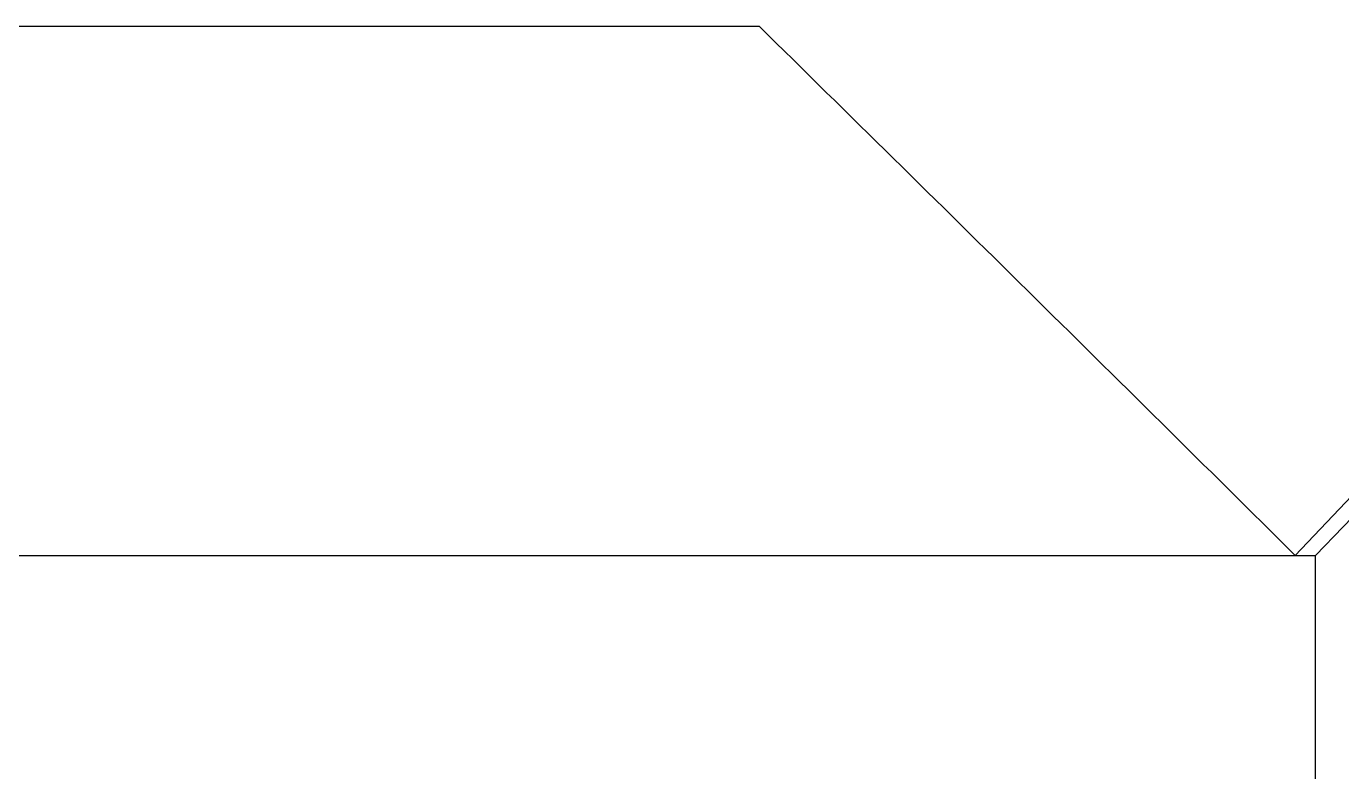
# Model space of a CAD drawing. Extents: x -12 to 116, y -14 to 98.
# Drawn here: x 51.82 to 58.66, y 28.51 to 32.38 of the extents above; entities that cross this region are included whole.
import ezdxf

# ---------------------------------------------------------------- set-up
doc = ezdxf.new("R2010")
doc.units = 0
doc.layers.get('0').update_dxf_attribs({"linetype": 'CONTINUOUS'})

msp = doc.modelspace()

# ---------------------------------------------------------------- linework, layer by layer
at = {"color": 7, "linetype": 'CONTINUOUS'}
for p, q in [((63.3366, 34.8323), (58.42, 29.6339)), ((58.5252, 29.6339), (63.5353, 34.8323)), ((39.9171, 32.3839), (55.6333, 32.3839)), ((37.0252, 29.6339), (58.5252, 29.6339)), ((58.5252, 18.9839), (58.5252, 29.6339))]:
    msp.add_line(p, q, dxfattribs=at)
msp.add_arc((-602.5843, -637.408), 939.0802, 45.260478, 45.499351, dxfattribs=at)

doc.saveas('drawing.dxf')
